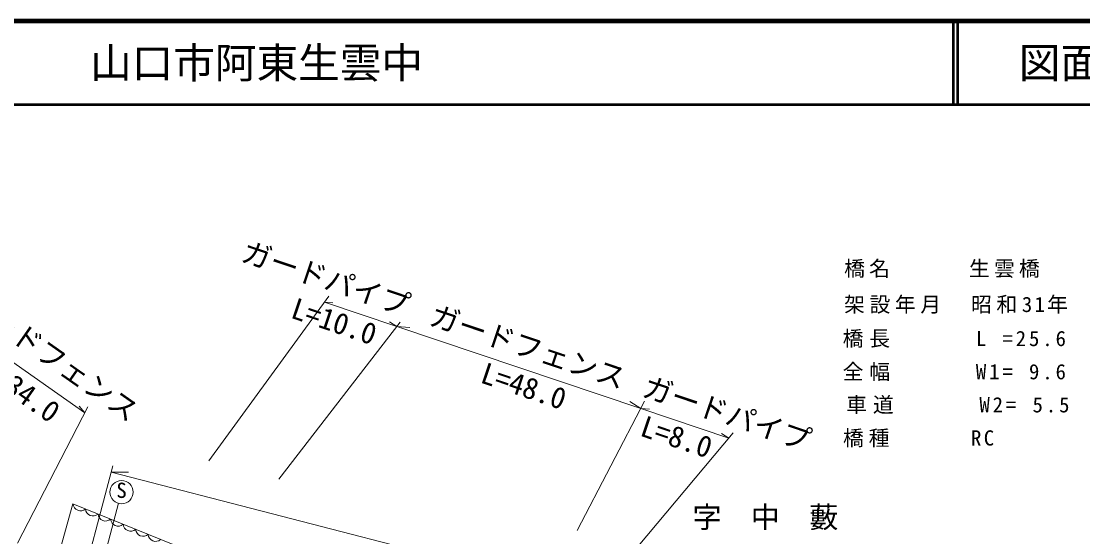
# Model space of a CAD drawing. Units: millimetres, scale not verified. Extents: x 40000 to 680000, y 20000 to 380000.
# Drawn here: x 396752 to 524303, y 318077 to 380000 of the extents above; entities that cross this region are included whole.
import ezdxf
from ezdxf.enums import TextEntityAlignment as Align

# ---------------------------------------------------------------- set-up
doc = ezdxf.new("R2010")
doc.units = ezdxf.units.MM
doc.header["$LTSCALE"] = 1000
for name, color, linetype, lineweight in [('M-BGD', 7, 'Continuous', 13), ('M-STR-HTXT', 7, 'Continuous', 13), ('M-TTL', 2, 'Continuous', 140), ('M-TTL-LINE', 7, 'Continuous', 50)]:
    doc.layers.add(name, color=color, linetype=linetype, lineweight=lineweight)
doc.layers.add('M-TTL-TXT', color=7, linetype='Continuous')
doc.styles.add('ＭＳ ゴシック', font='')
doc.styles.get('ＭＳ ゴシック').set_extended_font_data('MS Gothic')

msp = doc.modelspace()

# ---------------------------------------------------------------- linework, layer by layer
at = {"layer": 'M-BGD'}
for p, q in [((400914, 314663), (402970, 322024)), ((408435, 322093), (402095, 298222))]:
    msp.add_line(p, q, dxfattribs=at)
msp.add_lwpolyline([(402970, 322024), (415012, 317134), (421777, 314821), (427701, 313103), (441091, 309809), (455848, 308196), (507409, 315838)], dxfattribs=at)
msp.add_circle((408808, 323440), 1398, dxfattribs=at)
for centre in [(403877, 322098), (405382, 321487), (406887, 320875), (408393, 320264), (409898, 319653), (411403, 319042), (412908, 318431)]:
    msp.add_arc(centre, 910, 184.67595, 311.13034, dxfattribs=at)
at = {"layer": 'M-STR-HTXT'}
for p, q in [((433696, 346974), (419289, 327205)), ((433186, 346274), (441884, 343345)), ((433186, 346274), (434213, 346192)), ((442274, 343848), (427702, 324997)), ((441884, 343345), (441017, 343901)), ((441884, 343345), (471196, 333472)), ((441884, 343345), (443426, 343221)), ((391030, 342335), (404394, 332970)), ((471657, 334355), (463560, 318845)), ((471196, 333472), (469894, 334306)), ((396285, 317289), (404768, 333693)), ((404394, 332970), (403719, 333749)), ((471196, 333472), (481773, 329910)), ((471196, 333472), (472223, 333390)), ((482313, 330552), (469624, 315451)), ((481773, 329910), (480905, 330466)), ((404776, 315400), (407779, 326604)), ((407577, 325850), (544060, 290627)), ((407577, 325850), (409638, 325834))]:
    msp.add_line(p, q, dxfattribs=at)
at = {"layer": 'M-TTL'}
msp.add_line((680000, 380000), (40000, 380000), dxfattribs=at)
at = {"layer": 'M-TTL-LINE'}
for p, q in [((508747, 380000), (508747, 370000)), ((509247, 380000), (509247, 370000)), ((40000, 370000), (680000, 370000))]:
    msp.add_line(p, q, dxfattribs=at)

# ---------------------------------------------------------------- texts
at = {"layer": 'M-BGD', "style": 'ＭＳ ゴシック'}
for s, height, p in [('S', 1833, (408183, 322190)), ('字\u3000中\u3000藪', 2566, (477407, 318381))]:
    msp.add_text(s, height=height, dxfattribs=at).set_placement(p, align=Align.BOTTOM_LEFT)
at = {"layer": 'M-STR-HTXT', "style": 'ＭＳ ゴシック'}
for s, rotation, p in [('ガードパイプ', 341.386, (422764, 350530)), ('ガードフェンス', 324.98, (389189, 345165)), ('L=10.0', 341.386, (428741, 343689)), ('ガードフェンス', 341.386, (445376, 342871)), ('L=34.0', 324.98, (391207, 337021)), ('L=48.0', 341.386, (451528, 335913)), ('ガードパイプ', 341.386, (470961, 334306)), ('L=8.0', 341.386, (470711, 329529))]:
    msp.add_text(s, height=2566, rotation=rotation, dxfattribs=at).set_placement(p, align=Align.BOTTOM_LEFT)
at = {"layer": 'M-STR-HTXT', "char_height": 1833, "style": 'ＭＳ ゴシック'}
for s, insert, attachment_point in [('\\T1.2;橋名\u3000\u3000\u3000生雲橋', (495628, 349163), 7), ('\\T1.22;架設年月\u3000昭和31年', (495629, 344867), 7), ('\\T1.28;橋長\u3000\u3000\u3000L\\~=25.6', (522629, 340769), 9), ('\\T1.28;全幅\u3000\u3000\u3000W1=\\~9.6', (522629, 336789), 9), ('\\T1.28;車道\u3000\u3000\u3000W2=\\~5.5', (495879, 332809), 7), ('\\T1.23;橋種\u3000\u3000\u3000RC', (513939, 328829), 9)]:
    msp.add_mtext(s, dxfattribs=dict(at, insert=insert, attachment_point=attachment_point))
at = {"layer": 'M-TTL-TXT', "style": 'ＭＳ ゴシック'}
msp.add_text('山口市阿東生雲中', height=3666, dxfattribs=at).set_placement((405024, 375000), align=Align.MIDDLE_LEFT)
msp.add_text('図面番号', height=3666, dxfattribs=at).set_placement((526622, 375000), align=Align.MIDDLE_CENTER)

doc.saveas('drawing.dxf')
